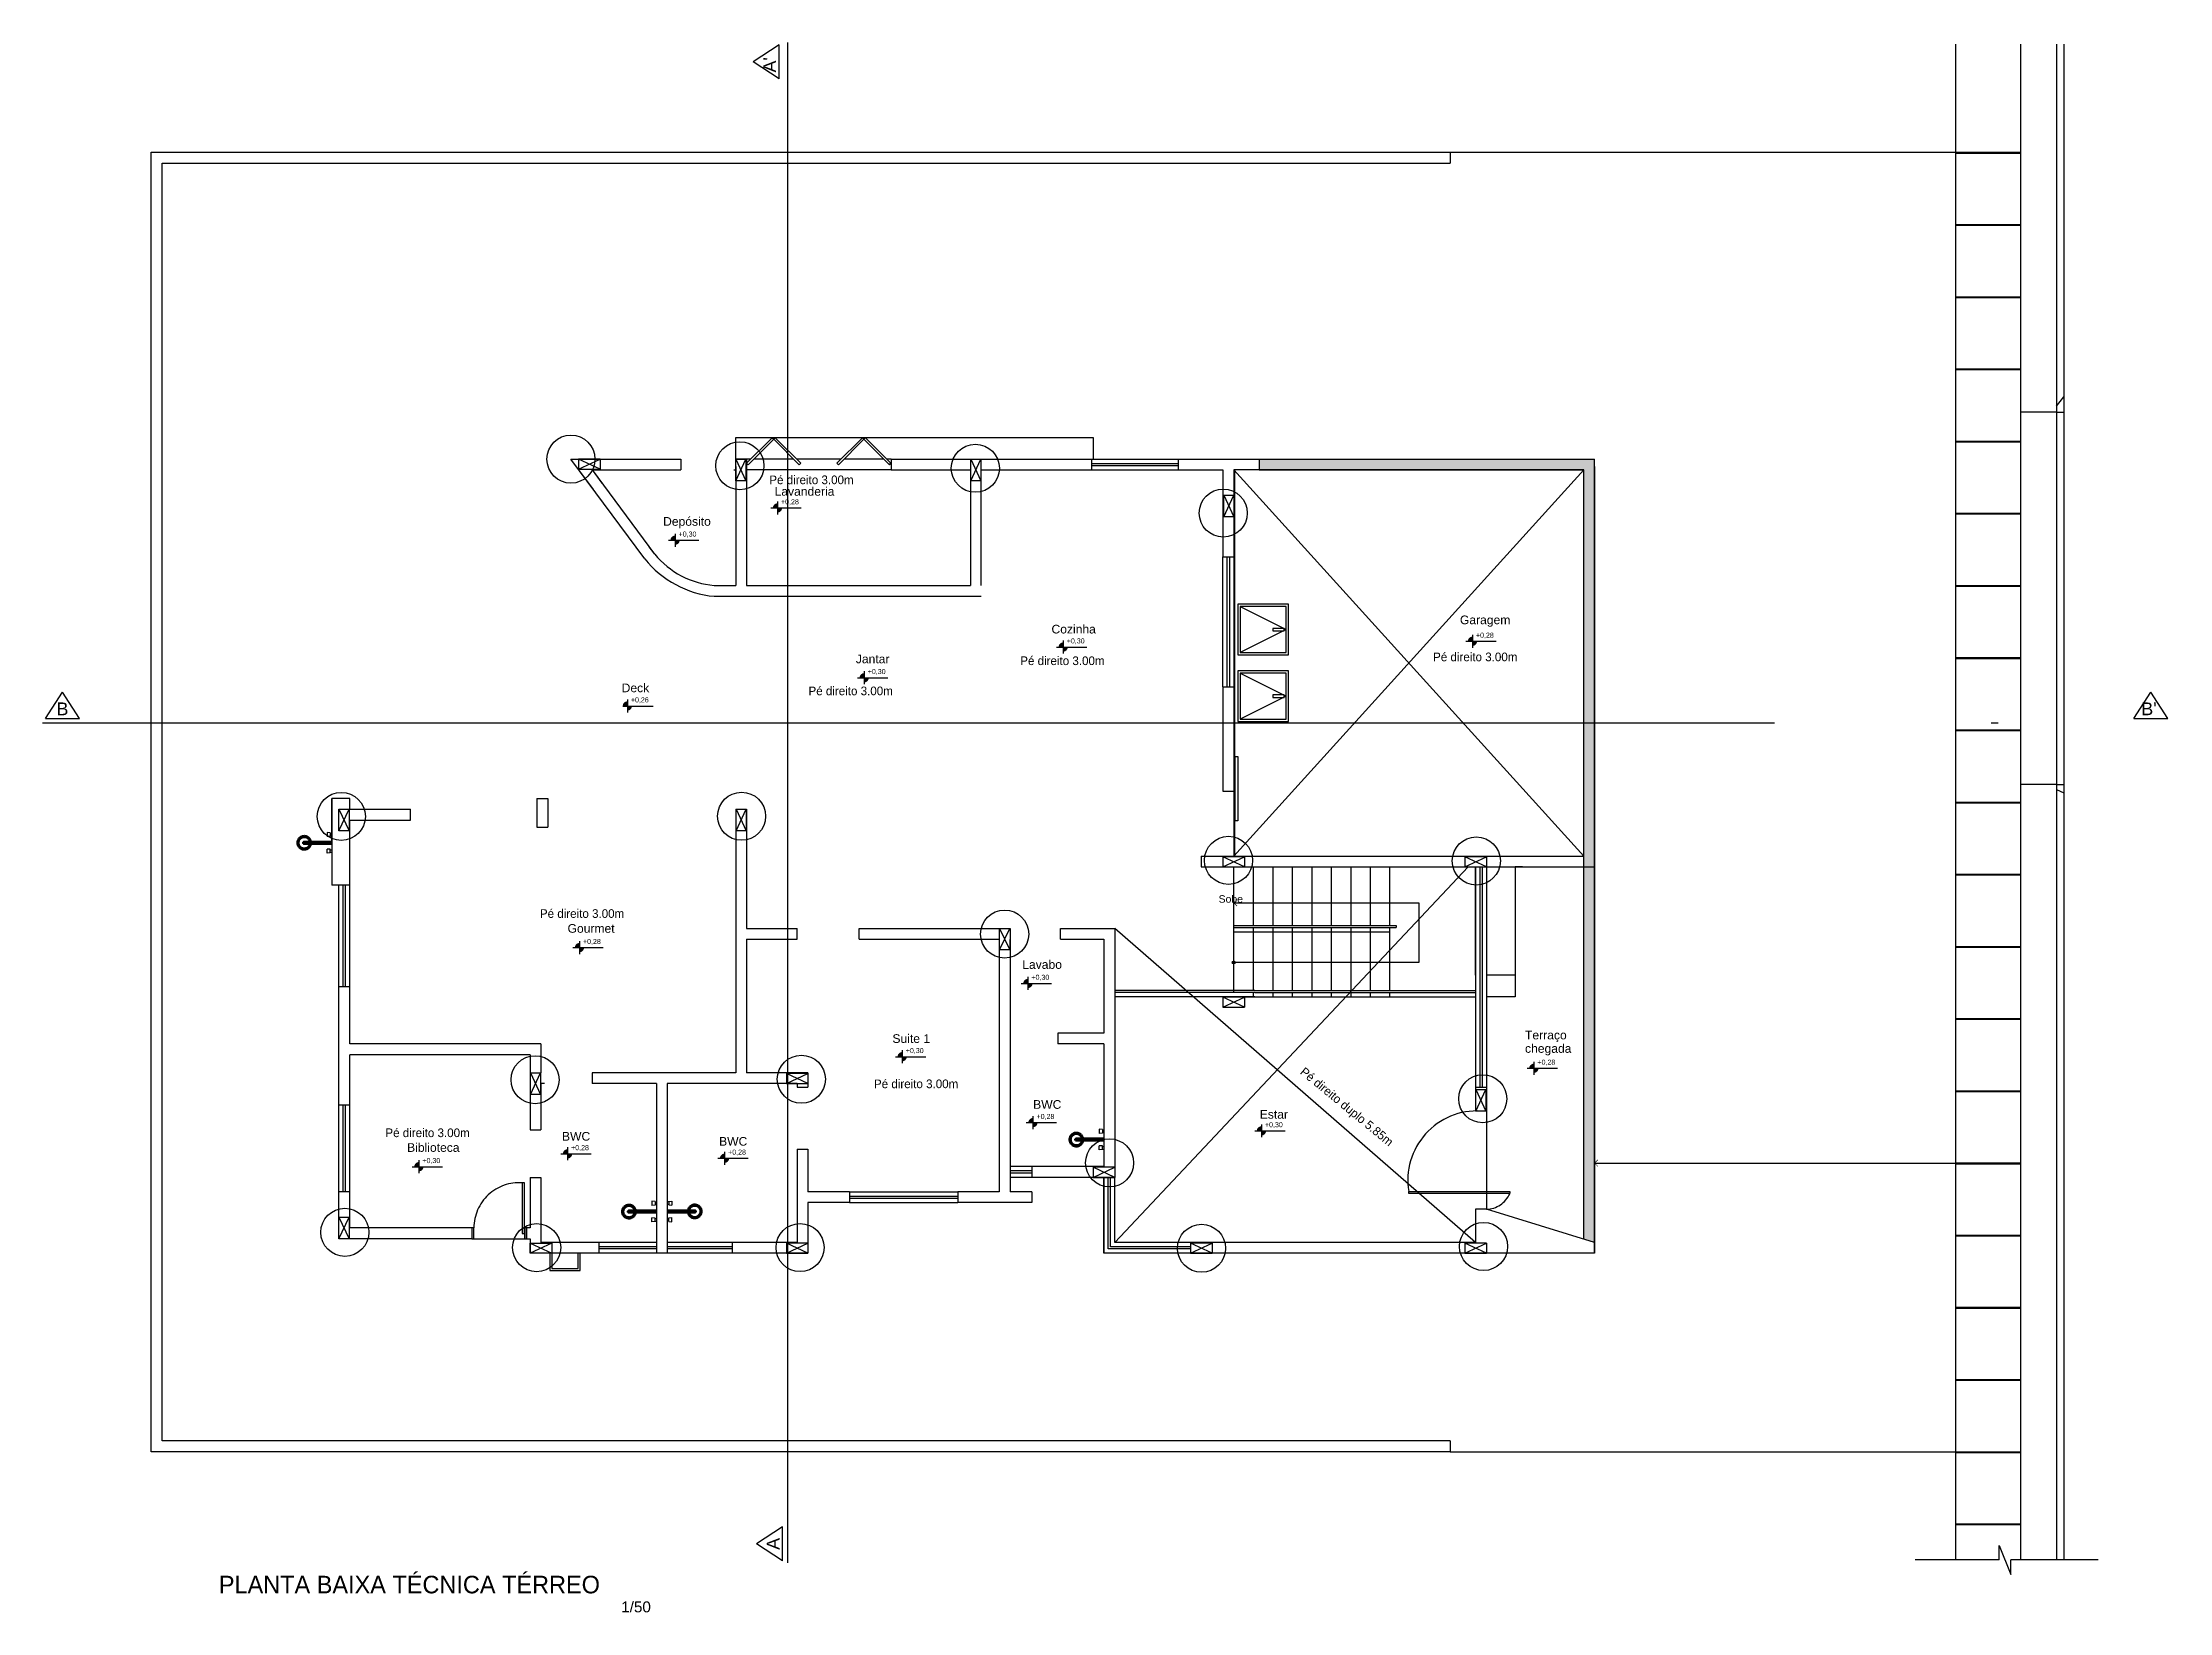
# Model space of a CAD drawing. Header units: millimetres. Extents: x 411.3 to 440.8, y 347.9 to 369.7.
import ezdxf

# ---------------------------------------------------------------- set-up
doc = ezdxf.new("R2010")
doc.units = ezdxf.units.MM
for name, pattern in [('ACAD_ISO02W100', [15, 12, -3]), ('ACAD_ISO04W100', [30, 24, -3, 0, -3]), ('DASHDOT2', [12.7, 6.35, -3.175, 0, -3.175]), ('DASHED', [70, 50, -20])]:
    doc.linetypes.add(name, pattern=pattern)
doc.layers.add('A-AREA-IDEN', color=7, linetype='Continuous', lineweight=5)
for name, color, linetype in [('Bwc eletros móveis textos', 7, 'Continuous'), ('Linha corte', 1, 'ACAD_ISO04W100'), ('LINHA DE CORTE', 200, 'DASHDOT2'), ('LINHAS GERAIS', 7, 'Continuous'), ('LINHAS GERAIS.', 7, 'Continuous'), ('Parede', 210, 'Continuous'), ('PAREDE CORTADA 0.6', 210, 'Continuous'), ('PILAR', 3, 'Continuous'), ('PILAR 1', 3, 'Continuous'), ('projeção', 7, 'ACAD_ISO02W100'), ('texto', 7, 'Continuous'), ('TEXTO-02', 7, 'Continuous')]:
    doc.layers.add(name, color=color, linetype=linetype)
doc.styles.add('ARIAL NARROW', font='ARIALN.TTF')
doc.styles.add('CP', font='swiss.ttf', dxfattribs={"height": 0.12})
doc.styles.get("Standard").update_dxf_attribs({"font": 'arial.ttf'})
doc.styles.add('STYLE1', font='arial.ttf', dxfattribs={"height": 0.35})
doc.styles.add('Utsaah', font='', dxfattribs={"height": 0.147484})
doc.styles.get('Utsaah').set_extended_font_data('Utsaah')
doc.dimstyles.new('1-75', dxfattribs={"dimscale": 75, "dimtxt": 0.0017, "dimasz": 0.0011, "dimexe": 0.02, "dimexo": 0.04, "dimgap": 0.0008, "dimtad": 3, "dimzin": 4, "dimdsep": 46, "dimtxsty": 'ARIAL NARROW', "dimblk": 'ARCHTICK', "dimcen": 0.0013, "dimse1": 1, "dimse2": 1, "dimclrd": 256, "dimclre": 256, "dimclrt": 7, "dimaunit": 1, "dimadec": 1, "dimazin": 0, "dimtfac": 1, "dimtix": 1, "dimtmove": 2, "dimatfit": 3, "dimldrblk": 'SETA', "dimfxl": 1, "dimtolj": 1, "dimtzin": 4, "dimarcsym": 0})

# ---------------------------------------------------------------- blocks, each defined once
blk = doc.blocks.new('wefw')
at = {"layer": 'LINHAS GERAIS.'}
for p, q in [((2057.71, 1201.165), (2057.69, 1201.165)), ((2057.71, 1201.13), (2057.69, 1201.13)), ((2057.71, 1201.172), (2057.755, 1201.176)), ((2057.71, 1201.172), (2057.71, 1201.122)), ((2057.71, 1201.122), (2057.755, 1201.119)), ((2057.755, 1201.176), (2057.755, 1201.119)), ((2057.71, 1200.936), (2057.69, 1200.936)), ((2057.71, 1200.902), (2057.69, 1200.902)), ((2057.71, 1200.944), (2057.755, 1200.947)), ((2057.71, 1200.894), (2057.71, 1200.944)), ((2057.71, 1200.894), (2057.755, 1200.89)), ((2057.755, 1200.89), (2057.755, 1200.947))]:
    blk.add_line(p, q, dxfattribs=at)
at = {"layer": 'Parede', "color": 7, "linetype": 'DASHED', "lineweight": 50, "ltscale": 0.2}
for p, q in [((2058.073, 1201.047), (2057.69, 1201.047)), ((2058.073, 1201.019), (2057.69, 1201.019))]:
    blk.add_line(p, q, dxfattribs=at)
for centre, radius, start, end in [((2058.071, 1201.033), 0.0944, 188.4801, 171.5199), ((2058.071, 1201.033), 0.0793, 190.118, 169.882), ((2058.073, 1201.033), 0.0139, 270, 90)]:
    blk.add_arc(centre, radius, start, end, dxfattribs=at)
blk = doc.blocks.new('_ArchTick')
at = {"color": 0, "linetype": 'ByBlock', "const_width": 0.15}
blk.add_lwpolyline([(-0.5, -0.5), (0.5, 0.5)], dxfattribs=at)
blk = doc.blocks.new('SETA')
at = {"color": 0}
blk.add_line((0, 0), (-1.5, 0), dxfattribs=at)
at = {"color": 0, "const_width": 0.1}
blk.add_lwpolyline([(-0.57, 0.57), (0, 0), (-0.57, -0.57)], dxfattribs=at)
blk = doc.blocks.new('trtrtrrrrt')
at = {"layer": 'Bwc eletros móveis textos', "color": 1, "ltscale": 100}
for p, q in [((2187.516, 1351.161), (2187.156, 1350.926)), ((2187.516, 1350.69), (2187.516, 1351.161)), ((2187.516, 1350.69), (2187.156, 1350.926)), ((2177.351, 1341.833), (2177.587, 1342.194)), ((2177.823, 1341.833), (2177.587, 1342.194)), ((2206.29, 1341.833), (2206.526, 1342.194)), ((2206.762, 1341.833), (2206.526, 1342.194)), ((2177.351, 1341.833), (2177.823, 1341.833)), ((2206.29, 1341.833), (2206.762, 1341.833)), ((2187.565, 1330.634), (2187.204, 1330.398)), ((2187.565, 1330.163), (2187.565, 1330.634)), ((2187.565, 1330.163), (2187.204, 1330.398))]:
    blk.add_line(p, q, dxfattribs=at)
at = {"layer": 'Linha corte'}
for p, q in [((2187.639, 1330.136), (2187.638, 1351.194)), ((2177.31, 1341.77), (2206.783, 1341.77))]:
    blk.add_line(p, q, dxfattribs=at)
at = {"layer": 'Bwc eletros móveis textos', "color": 1, "ltscale": 100, "width": 1.30642, "attachment_point": 3}
for s, insert, char_height, rotation in [("A'", (2187.297, 1350.992), 0.1765, 89.9723), ('B', (2177.669, 1342.053), 0.177, 359.9723), ("B'", (2206.605, 1342.053), 0.1765, 359.9723), ('A', (2187.346, 1330.48), 0.177, 89.9723)]:
    blk.add_mtext(s, dxfattribs=dict(at, insert=insert, char_height=char_height, rotation=rotation))

msp = doc.modelspace()

# ---------------------------------------------------------------- hatches: boundary and pattern name
at = {"layer": 'LINHAS GERAIS'}
h = msp.add_hatch(dxfattribs=at)
h.set_pattern_fill('AR-CONC', color=8, scale=0.0018)
h.set_pattern_definition([(50, (-1765.99197, -888.78755), (0.327932404, -0.028690354), [0.03429, -0.37719]), (355, (-1765.99197, -888.78755), (-0.06343816, 0.34390232), [0.027432, -0.30175305]), (100.451445, (-1765.96464, -888.78994), (0.264494245, 0.315211953), [0.029142016, -0.32056244]), (46.1842, (-1765.99197, -888.6961), (0.487942274, -0.07567619), [0.051435, -0.565785]), (96.635558, (-1765.9513, -888.7024), (0.42732744, 0.44536702), [0.04371304, -0.48084409]), (351.184151, (-1765.99197, -888.6961), (0.42732744, 0.44536702), [0.04114794, -0.45262752]), (21, (-1765.94625, -888.71897), (0.272905904, -0.184077357), [0.03429, -0.37719]), (326, (-1765.94625, -888.71897), (0.11124365, 0.33153834), [0.027432, -0.301752]), (71.451445, (-1765.9235, -888.7343), (0.384149555, 0.147460984), [0.029142016, -0.320561888]), (37.5, (-1765.99197, -888.78755), (0.005559486, 0.15219907), [0, -0.2980944, 0, -0.306324, 0, -0.302895]), (7.5, (-1765.99197, -888.78755), (0.120275393, 0.180325035), [0, -0.1746504, 0, -0.2912364, 0, -0.115443]), (327.5, (-1766.09392, -888.78755), (0.2440630713, -0.010311739), [0, -0.1143, 0, -0.356616, 0, -0.473202]), (317.5, (-1766.13964, -888.78755), (0.266632526, 0.045767684), [0, -0.14859, 0, -0.2368296, 0, -0.336042])])
h.paths.add_polyline_path([(428.175, 363.924), (428.175, 363.774), (432.675, 363.774), (432.675, 353.12), (432.825, 353.074), (432.825, 355.274), (432.825, 363.924)])
at = {"layer": 'LINHAS GERAIS.'}
h = msp.add_hatch(color=256, dxfattribs=at)
h.paths.add_polyline_path([(421.502, 363.311, 0.414214), (421.438, 363.247), (421.502, 363.247)])
h.paths.add_polyline_path([(421.566, 363.247), (421.502, 363.247), (421.502, 363.183, 0.414214)])
h = msp.add_hatch(color=256, dxfattribs=at)
h.paths.add_polyline_path([(420.083, 362.864, 0.414214), (420.019, 362.801), (420.083, 362.801)])
h.paths.add_polyline_path([(420.147, 362.801), (420.083, 362.801), (420.083, 362.737, 0.414214)])
h = msp.add_hatch(color=256, dxfattribs=at)
h.paths.add_polyline_path([(425.461, 361.385, 0.414214), (425.397, 361.321), (425.461, 361.321)])
h.paths.add_polyline_path([(425.525, 361.321), (425.461, 361.321), (425.461, 361.257, 0.414214)])
h = msp.add_hatch(color=256, dxfattribs=at)
h.paths.add_polyline_path([(431.132, 361.464, 0.414214), (431.068, 361.4), (431.132, 361.4)])
h.paths.add_polyline_path([(431.196, 361.4), (431.132, 361.4), (431.132, 361.336, 0.414214)])
h = msp.add_hatch(color=256, dxfattribs=at)
h.paths.add_polyline_path([(422.704, 360.959, 0.414214), (422.64, 360.895), (422.704, 360.895)])
h.paths.add_polyline_path([(422.768, 360.895), (422.704, 360.895), (422.704, 360.831, 0.414214)])
h = msp.add_hatch(color=256, dxfattribs=at)
h.paths.add_polyline_path([(419.422, 360.568, 0.414214), (419.358, 360.504), (419.422, 360.504)])
h.paths.add_polyline_path([(419.486, 360.504), (419.422, 360.504), (419.422, 360.44, 0.414214)])
h = msp.add_hatch(color=256, dxfattribs=at)
h.paths.add_polyline_path([(418.758, 357.221, 0.414214), (418.694, 357.157), (418.758, 357.157)])
h.paths.add_polyline_path([(418.822, 357.157), (418.758, 357.157), (418.758, 357.093, 0.414214)])
h = msp.add_hatch(color=256, dxfattribs=at)
h.paths.add_polyline_path([(424.972, 356.724, 0.414214), (424.908, 356.66), (424.972, 356.66)])
h.paths.add_polyline_path([(425.036, 356.66), (424.972, 356.66), (424.972, 356.596, 0.414214)])
h = msp.add_hatch(color=256, dxfattribs=at)
h.paths.add_polyline_path([(423.23, 355.71, 0.414214), (423.166, 355.646), (423.23, 355.646)])
h.paths.add_polyline_path([(423.294, 355.646), (423.23, 355.646), (423.23, 355.582, 0.414214)])
h = msp.add_hatch(color=256, dxfattribs=at)
h.paths.add_polyline_path([(431.983, 355.549, 0.414214), (431.919, 355.485), (431.983, 355.485)])
h.paths.add_polyline_path([(432.047, 355.485), (431.983, 355.485), (431.983, 355.421, 0.414214)])
h = msp.add_hatch(color=256, dxfattribs=at)
h.paths.add_polyline_path([(425.042, 354.797, 0.414214), (424.978, 354.733), (425.042, 354.733)])
h.paths.add_polyline_path([(425.106, 354.733), (425.042, 354.733), (425.042, 354.669, 0.414214)])
h = msp.add_hatch(color=256, dxfattribs=at)
h.paths.add_polyline_path([(428.208, 354.682, 0.414214), (428.144, 354.618), (428.208, 354.618)])
h.paths.add_polyline_path([(428.272, 354.618), (428.208, 354.618), (428.208, 354.554, 0.414214)])
h = msp.add_hatch(color=256, dxfattribs=at)
h.paths.add_polyline_path([(418.593, 354.364, 0.414214), (418.529, 354.3), (418.593, 354.3)])
h.paths.add_polyline_path([(418.657, 354.3), (418.593, 354.3), (418.593, 354.236, 0.414214)])
h = msp.add_hatch(color=256, dxfattribs=at)
h.paths.add_polyline_path([(420.769, 354.303, 0.414214), (420.705, 354.239), (420.769, 354.239)])
h.paths.add_polyline_path([(420.833, 354.239), (420.769, 354.239), (420.769, 354.175, 0.414214)])
h = msp.add_hatch(color=256, dxfattribs=at)
h.paths.add_polyline_path([(416.533, 354.186, 0.414214), (416.469, 354.122), (416.533, 354.122)])
h.paths.add_polyline_path([(416.597, 354.122), (416.533, 354.122), (416.533, 354.058, 0.414214)])

# ---------------------------------------------------------------- linework, layer by layer
at = {"layer": 'Linha corte'}
for p, q in [((438.433, 348.674), (437.265, 348.674)), ((438.433, 348.674), (437.265, 348.674)), ((438.433, 348.674), (438.433, 348.874)), ((438.433, 348.874), (438.591, 348.474)), ((438.433, 348.674), (438.433, 348.874)), ((438.433, 348.874), (438.591, 348.474)), ((438.591, 348.474), (438.593, 348.674)), ((439.802, 348.674), (438.593, 348.674))]:
    msp.add_line(p, q, dxfattribs=at)
at = {"layer": 'LINHAS GERAIS'}
for p, q in [((437.825, 369.674), (437.825, 348.674)), ((438.725, 369.674), (438.725, 348.674)), ((439.225, 369.674), (439.225, 348.674)), ((439.325, 369.674), (439.325, 348.674)), ((430.825, 368.174), (437.825, 368.174)), ((439.225, 364.657), (439.325, 364.787)), ((439.225, 364.574), (438.725, 364.574)), ((439.225, 364.574), (439.325, 364.574)), ((421.132, 363.924), (421.075, 363.924)), ((423.076, 363.774), (421.075, 363.774)), ((421.726, 363.924), (421.174, 363.924)), ((422.382, 363.924), (421.768, 363.924)), ((422.976, 363.924), (422.425, 363.924)), ((423.076, 363.924), (423.018, 363.924)), ((425.86, 363.924), (427.06, 363.924)), ((425.86, 363.864), (427.06, 363.864)), ((425.86, 363.834), (427.06, 363.834)), ((425.86, 363.774), (427.06, 363.774)), ((428.175, 363.924), (432.825, 363.924)), ((428.175, 363.774), (432.675, 363.774)), ((432.825, 363.824), (432.825, 352.924)), ((427.675, 360.771), (427.675, 362.571)), ((427.735, 360.771), (427.735, 362.571)), ((427.765, 362.571), (427.765, 360.771)), ((427.825, 362.571), (427.825, 360.771)), ((427.825, 359.324), (427.825, 358.424)), ((439.225, 359.416), (438.725, 359.416)), ((439.225, 359.416), (439.325, 359.416)), ((439.225, 359.348), (439.325, 359.301)), ((427.825, 356.534), (427.825, 358.279)), ((428.095, 358.274), (428.095, 357.464)), ((428.365, 358.274), (428.365, 357.464)), ((428.635, 358.274), (428.635, 357.464)), ((428.905, 358.274), (428.905, 357.464)), ((429.175, 358.274), (429.175, 357.464)), ((429.445, 358.274), (429.445, 357.464)), ((429.715, 358.274), (429.715, 357.464)), ((429.985, 358.274), (429.985, 357.464)), ((431.175, 358.274), (431.175, 355.224)), ((431.175, 356.774), (431.175, 358.274)), ((431.235, 358.274), (431.235, 355.224)), ((431.265, 358.274), (431.265, 355.224)), ((431.325, 358.274), (431.325, 355.224)), ((415.425, 356.615), (415.425, 358.024)), ((415.485, 356.615), (415.485, 358.024)), ((415.515, 356.615), (415.515, 358.024)), ((415.575, 356.615), (415.575, 358.024)), ((427.825, 357.464), (430.075, 357.464)), ((427.825, 357.434), (430.075, 357.434)), ((427.825, 357.374), (429.985, 357.374)), ((428.095, 357.434), (428.095, 357.374)), ((428.095, 357.374), (428.095, 356.564)), ((428.365, 357.434), (428.365, 357.374)), ((428.365, 357.374), (428.365, 356.564)), ((428.635, 357.434), (428.635, 357.374)), ((428.635, 357.374), (428.635, 356.564)), ((428.905, 357.434), (428.905, 357.374)), ((428.905, 357.374), (428.905, 356.564)), ((429.175, 357.434), (429.175, 357.374)), ((429.175, 357.374), (429.175, 356.564)), ((429.445, 357.434), (429.445, 357.374)), ((429.445, 357.374), (429.445, 356.564)), ((429.715, 357.434), (429.715, 357.374)), ((429.715, 357.374), (429.715, 356.564)), ((429.985, 357.434), (429.985, 357.374)), ((429.985, 357.374), (429.985, 356.564)), ((430.075, 357.464), (430.075, 357.434)), ((430.39, 356.952), (427.825, 356.952)), ((427.925, 356.474), (431.175, 356.474)), ((428.095, 356.534), (428.095, 356.474)), ((428.115, 356.564), (431.175, 356.564)), ((428.115, 356.534), (431.175, 356.534)), ((428.365, 356.534), (428.365, 356.474)), ((428.635, 356.534), (428.635, 356.474)), ((428.905, 356.534), (428.905, 356.474)), ((429.175, 356.534), (429.175, 356.474)), ((429.445, 356.534), (429.445, 356.474)), ((429.715, 356.534), (429.715, 356.474)), ((429.985, 356.534), (429.985, 356.474)), ((415.425, 353.774), (415.425, 354.974)), ((415.485, 353.774), (415.485, 354.974)), ((415.515, 353.774), (415.515, 354.974)), ((415.575, 353.774), (415.575, 354.974)), ((431.325, 354.893), (431.325, 353.533)), ((425.025, 354.124), (424.725, 354.124)), ((425.025, 354.064), (424.725, 354.064)), ((425.025, 354.034), (424.725, 354.034)), ((425.025, 353.974), (424.725, 353.974)), ((426.025, 353.974), (426.025, 352.924)), ((426.175, 353.074), (426.175, 353.974)), ((422.5, 353.774), (424, 353.774)), ((422.5, 353.714), (424, 353.714)), ((422.5, 353.684), (424, 353.684)), ((422.5, 353.624), (424, 353.624)), ((417.265, 353.124), (418.025, 353.124)), ((427.225, 352.924), (426.025, 352.924)), ((427.225, 353.074), (426.175, 353.074)), ((430.825, 350.174), (437.825, 350.174))]:
    msp.add_line(p, q, dxfattribs=at)
at = {"layer": 'LINHAS GERAIS', "color": 8}
for p, q in [((437.825, 368.174), (438.725, 368.174)), ((437.825, 368.164), (438.725, 368.164)), ((437.825, 367.174), (438.725, 367.174)), ((437.825, 367.164), (438.725, 367.164)), ((437.825, 366.174), (438.725, 366.174)), ((437.825, 366.164), (438.725, 366.164)), ((437.825, 365.174), (438.725, 365.174)), ((437.825, 365.164), (438.725, 365.164)), ((437.825, 364.174), (438.725, 364.174)), ((437.825, 364.164), (438.725, 364.164)), ((437.825, 363.174), (438.725, 363.174)), ((437.825, 363.164), (438.725, 363.164)), ((437.825, 362.174), (438.725, 362.174)), ((437.825, 362.164), (438.725, 362.164)), ((437.825, 361.174), (438.725, 361.174)), ((437.825, 361.164), (438.725, 361.164)), ((437.825, 360.174), (438.725, 360.174)), ((437.825, 360.164), (438.725, 360.164)), ((437.825, 359.174), (438.725, 359.174)), ((437.825, 359.164), (438.725, 359.164)), ((437.825, 358.174), (438.725, 358.174)), ((437.825, 358.164), (438.725, 358.164)), ((437.825, 357.174), (438.725, 357.174)), ((437.825, 357.164), (438.725, 357.164)), ((437.825, 356.174), (438.725, 356.174)), ((437.825, 356.164), (438.725, 356.164)), ((437.825, 355.174), (438.725, 355.174)), ((437.825, 355.164), (438.725, 355.164)), ((437.825, 354.174), (438.725, 354.174)), ((437.825, 354.164), (438.725, 354.164)), ((437.825, 353.174), (438.725, 353.174)), ((437.825, 353.164), (438.725, 353.164)), ((437.825, 352.174), (438.725, 352.174)), ((437.825, 352.164), (438.725, 352.164)), ((437.825, 351.174), (438.725, 351.174)), ((437.825, 351.164), (438.725, 351.164)), ((437.825, 350.174), (438.725, 350.174)), ((437.825, 350.164), (438.725, 350.164)), ((437.825, 349.174), (438.725, 349.174)), ((437.825, 349.164), (438.725, 349.164))]:
    msp.add_line(p, q, dxfattribs=at)
at = {"layer": 'LINHAS GERAIS', "linetype": 'ACAD_ISO02W100'}
for p, q in [((426.175, 353.074), (431.075, 358.274)), ((431.175, 353.074), (426.175, 357.424)), ((428.115, 356.564), (426.175, 356.564)), ((428.115, 356.534), (426.175, 356.534)), ((428.115, 356.474), (426.175, 356.474)), ((418.347, 352.924), (418.347, 352.682)), ((418.377, 352.924), (418.377, 352.712)), ((418.738, 352.712), (418.738, 352.924)), ((418.768, 352.682), (418.768, 352.924)), ((419.025, 353.074), (419.025, 352.924)), ((419.825, 353.014), (419.025, 353.014)), ((419.825, 352.984), (419.025, 352.984)), ((419.825, 353.074), (419.825, 352.924)), ((419.975, 353.074), (419.975, 352.924)), ((420.875, 353.014), (419.975, 353.014)), ((420.875, 352.984), (419.975, 352.984)), ((420.875, 353.074), (420.875, 352.924)), ((418.347, 352.682), (418.768, 352.682)), ((418.377, 352.712), (418.738, 352.712))]:
    msp.add_line(p, q, dxfattribs=at)
at = {"layer": 'LINHAS GERAIS'}
for points in [[(421.075, 363.867), (421.429, 364.221), (421.45, 364.199), (421.096, 363.846)], [(421.825, 363.867), (421.471, 364.221), (421.45, 364.199), (421.803, 363.846)], [(422.326, 363.867), (422.679, 364.221), (422.7, 364.199), (422.347, 363.846)], [(423.075, 363.867), (422.722, 364.221), (422.7, 364.199), (423.054, 363.846)], [(427.88, 359.805), (427.88, 358.914), (427.842, 358.914), (427.842, 359.805)], [(417.995, 353.199), (417.995, 353.899), (417.965, 353.899), (417.965, 353.199)], [(417.295, 353.124), (417.295, 353.274), (417.265, 353.274), (417.265, 353.124)], [(418.025, 353.124), (418.025, 353.274), (417.995, 353.274), (417.995, 353.124)]]:
    msp.add_lwpolyline(points, close=True, dxfattribs=at)
for points in [[(427.225, 352.924), (426.025, 352.924), (426.025, 353.974)], [(427.225, 352.984), (426.085, 352.984), (426.085, 353.974)], [(427.225, 353.014), (426.115, 353.014), (426.115, 353.974)]]:
    msp.add_lwpolyline(points, dxfattribs=at)
at = {"layer": 'LINHAS GERAIS', "color": 18}
msp.add_lwpolyline([(431.65, 353.779), (431.65, 353.749), (430.25, 353.749), (430.25, 353.779)], close=True, dxfattribs=at)
at = {"layer": 'LINHAS GERAIS'}
msp.add_circle((427.825, 356.952), 0.02, dxfattribs=at)
at = {"layer": 'LINHAS GERAIS', "linetype": 'ACAD_ISO02W100'}
msp.add_arc((417.922, 353.274), 0.627, 86.0197, 180, dxfattribs=at)
at = {"layer": 'LINHAS GERAIS.'}
for p, q in [((432.675, 353.12), (432.675, 363.774)), ((432.825, 355.274), (432.825, 363.924)), ((421.409, 363.247), (421.829, 363.247)), ((421.438, 363.247), (421.566, 363.247)), ((421.502, 363.338), (421.502, 363.158)), ((420.083, 362.891), (420.083, 362.711)), ((419.99, 362.801), (420.411, 362.801)), ((420.019, 362.801), (420.147, 362.801)), ((425.461, 361.412), (425.461, 361.232)), ((431.039, 361.4), (431.459, 361.4)), ((431.068, 361.4), (431.196, 361.4)), ((431.132, 361.491), (431.132, 361.311)), ((425.368, 361.321), (425.789, 361.321)), ((425.397, 361.321), (425.525, 361.321)), ((422.611, 360.895), (423.031, 360.895)), ((422.64, 360.895), (422.768, 360.895)), ((422.704, 360.986), (422.704, 360.806)), ((419.358, 360.504), (419.778, 360.504)), ((419.358, 360.504), (419.486, 360.504)), ((419.422, 360.594), (419.422, 360.414)), ((418.758, 357.247), (418.758, 357.067)), ((418.665, 357.157), (419.085, 357.157)), ((418.694, 357.157), (418.822, 357.157)), ((424.879, 356.66), (425.299, 356.66)), ((424.908, 356.66), (425.036, 356.66)), ((424.972, 356.751), (424.972, 356.571)), ((423.138, 355.646), (423.558, 355.646)), ((423.166, 355.646), (423.294, 355.646)), ((423.23, 355.737), (423.23, 355.557)), ((431.89, 355.485), (432.311, 355.485)), ((431.919, 355.485), (432.047, 355.485)), ((431.983, 355.575), (431.983, 355.395)), ((432.825, 353.074), (432.825, 355.274)), ((424.949, 354.733), (425.37, 354.733)), ((424.978, 354.733), (425.106, 354.733)), ((425.042, 354.824), (425.042, 354.644)), ((428.115, 354.618), (428.535, 354.618)), ((428.144, 354.618), (428.272, 354.618)), ((428.208, 354.709), (428.208, 354.529)), ((418.5, 354.3), (418.92, 354.3)), ((418.529, 354.3), (418.657, 354.3)), ((418.593, 354.391), (418.593, 354.211)), ((420.769, 354.33), (420.769, 354.15)), ((416.44, 354.122), (416.86, 354.122)), ((416.469, 354.122), (416.597, 354.122)), ((416.533, 354.212), (416.533, 354.032)), ((420.676, 354.239), (421.097, 354.239)), ((420.705, 354.239), (420.833, 354.239))]:
    msp.add_line(p, q, dxfattribs=at)
for points in [[(427.883, 361.213), (428.583, 361.213), (428.583, 361.913), (427.883, 361.913)], [(427.913, 361.243), (428.553, 361.243), (428.553, 361.883), (427.913, 361.883)], [(428.521, 361.579), (428.367, 361.579), (428.367, 361.543), (428.521, 361.543)], [(427.883, 360.291), (428.583, 360.291), (428.583, 360.991), (427.883, 360.991)], [(427.913, 360.321), (428.553, 360.321), (428.553, 360.961), (427.913, 360.961)], [(428.521, 360.657), (428.367, 360.657), (428.367, 360.621), (428.521, 360.621)]]:
    msp.add_lwpolyline(points, close=True, dxfattribs=at)
at = {"layer": 'PAREDE CORTADA 0.6'}
for p, q in [((412.825, 350.174), (412.825, 368.174)), ((412.825, 368.174), (430.825, 368.174)), ((430.825, 368.174), (430.825, 368.024)), ((412.975, 350.324), (412.975, 368.024)), ((412.975, 368.024), (430.825, 368.024)), ((418.64, 363.924), (420.165, 363.924)), ((418.952, 363.503), (418.64, 363.924)), ((419.664, 362.542), (418.64, 363.924)), ((418.94, 363.774), (419.358, 363.774)), ((419.074, 363.593), (418.94, 363.774)), ((419.801, 362.608), (418.94, 363.774)), ((419.358, 363.774), (420.165, 363.774)), ((420.165, 363.924), (420.165, 363.774)), ((420.895, 363.774), (420.925, 363.774)), ((421.075, 363.924), (420.925, 363.924)), ((420.925, 363.824), (420.925, 362.174)), ((421.075, 363.924), (421.075, 362.174)), ((423.076, 363.924), (423.925, 363.924)), ((423.076, 363.924), (423.076, 363.774)), ((423.076, 363.774), (423.775, 363.774)), ((423.775, 363.774), (424.175, 363.774)), ((423.925, 363.924), (425.86, 363.924)), ((424.175, 363.774), (424.175, 362.174)), ((424.325, 363.779), (424.325, 363.919)), ((424.325, 363.774), (425.86, 363.774)), ((424.325, 362.174), (424.325, 363.774)), ((425.86, 363.774), (425.86, 363.924)), ((427.06, 363.924), (427.825, 363.924)), ((427.06, 363.774), (427.06, 363.924)), ((427.06, 363.774), (427.675, 363.774)), ((427.675, 363.774), (427.675, 362.571)), ((427.825, 363.774), (427.825, 362.571)), ((419.801, 362.608), (419.725, 362.711)), ((420.625, 362.174), (420.925, 362.174)), ((420.625, 362.024), (424.325, 362.024)), ((421.075, 362.174), (424.175, 362.174)), ((427.675, 360.771), (427.675, 359.324)), ((427.825, 360.771), (427.825, 359.324)), ((427.675, 359.324), (427.825, 359.324)), ((415.325, 358.623), (415.325, 359.224)), ((415.575, 359.224), (415.325, 359.224)), ((415.325, 359.224), (415.325, 358.024)), ((415.575, 359.074), (415.575, 359.224)), ((415.575, 359.074), (416.415, 359.074)), ((416.415, 358.924), (416.415, 359.074)), ((418.169, 359.221), (418.319, 359.221)), ((418.169, 359.221), (418.169, 358.824)), ((418.319, 359.221), (418.319, 358.824)), ((420.925, 359.074), (420.925, 355.424)), ((420.925, 359.074), (421.075, 359.074)), ((421.075, 359.074), (421.075, 357.424)), ((421.075, 359.074), (421.075, 357.424)), ((415.575, 358.024), (415.575, 358.924)), ((415.575, 358.924), (416.415, 358.924)), ((418.169, 358.824), (418.319, 358.824)), ((427.375, 358.424), (427.825, 358.424)), ((427.375, 358.424), (427.375, 358.274)), ((427.825, 358.424), (431.325, 358.424)), ((431.325, 358.424), (431.325, 358.274)), ((420.925, 358.274), (420.925, 355.424)), ((427.375, 358.274), (431.325, 358.274)), ((415.575, 358.024), (415.325, 358.024)), ((421.075, 357.424), (421.775, 357.424)), ((421.075, 357.274), (421.775, 357.274)), ((421.075, 357.274), (421.075, 355.424)), ((421.075, 357.274), (421.075, 355.424)), ((421.775, 357.274), (421.775, 357.424)), ((422.635, 357.424), (424.725, 357.424)), ((422.635, 357.274), (422.635, 357.424)), ((422.635, 357.274), (424.575, 357.274)), ((424.575, 357.274), (424.575, 353.774)), ((424.725, 357.424), (424.725, 353.774)), ((425.425, 357.424), (426.175, 357.424)), ((425.425, 357.274), (425.425, 357.424)), ((425.425, 357.274), (426.025, 357.274)), ((426.025, 357.274), (426.025, 355.974)), ((426.175, 357.424), (426.175, 353.974)), ((415.425, 354.974), (415.425, 356.615)), ((415.575, 356.615), (415.425, 356.615)), ((415.575, 355.824), (415.575, 356.615)), ((418.225, 355.824), (415.575, 355.824)), ((418.225, 355.824), (418.225, 355.424)), ((425.385, 355.974), (425.385, 355.824)), ((426.025, 355.974), (425.385, 355.974)), ((426.025, 355.824), (425.385, 355.824)), ((426.025, 355.824), (426.025, 354.124)), ((415.575, 354.974), (415.575, 355.674)), ((418.075, 355.674), (415.575, 355.674)), ((418.075, 355.674), (418.075, 354.634)), ((418.275, 355.274), (418.225, 355.274)), ((418.225, 355.274), (418.225, 354.634)), ((420.925, 355.424), (418.935, 355.424)), ((418.935, 355.424), (418.935, 355.274)), ((419.825, 355.274), (418.935, 355.274)), ((419.825, 355.274), (419.825, 353.074)), ((419.975, 355.274), (419.975, 353.074)), ((421.775, 355.274), (419.975, 355.274)), ((421.925, 355.424), (421.075, 355.424)), ((421.775, 355.274), (421.775, 355.224)), ((421.775, 355.224), (421.925, 355.224)), ((421.925, 355.424), (421.925, 355.224)), ((431.175, 355.224), (431.325, 355.224)), ((431.175, 355.224), (431.175, 354.893)), ((431.325, 355.224), (431.325, 354.893)), ((415.575, 354.974), (415.425, 354.974)), ((431.325, 354.893), (431.175, 354.893)), ((418.075, 354.634), (418.225, 354.634)), ((421.775, 354.364), (421.775, 353.074)), ((421.775, 354.364), (421.925, 354.364)), ((421.925, 354.364), (421.925, 353.774)), ((424.725, 354.274), (424.725, 353.774)), ((418.075, 353.974), (418.075, 353.274)), ((418.075, 353.974), (418.225, 353.974)), ((418.225, 353.974), (418.225, 353.074)), ((425.025, 354.124), (425.025, 353.974)), ((426.025, 354.124), (425.025, 354.124)), ((426.175, 353.974), (425.025, 353.974)), ((415.425, 353.124), (415.425, 353.774)), ((415.575, 353.774), (415.425, 353.774)), ((415.575, 353.274), (415.575, 353.774)), ((422.5, 353.774), (421.925, 353.774)), ((422.5, 353.774), (422.5, 353.624)), ((424.575, 353.774), (424, 353.774)), ((424, 353.774), (424, 353.624)), ((425.025, 353.774), (424.725, 353.774)), ((425.025, 353.774), (425.025, 353.624)), ((421.925, 353.624), (421.925, 352.924)), ((422.5, 353.624), (421.925, 353.624)), ((425.025, 353.624), (424, 353.624)), ((431.175, 353.533), (431.175, 353.074)), ((431.325, 353.533), (431.175, 353.533)), ((432.825, 353.074), (431.325, 353.533)), ((417.265, 353.124), (415.425, 353.124)), ((417.265, 353.274), (415.575, 353.274)), ((417.265, 353.274), (417.265, 353.124)), ((418.075, 353.274), (418.025, 353.274)), ((418.025, 353.274), (418.025, 353.124)), ((418.025, 353.124), (418.075, 353.124)), ((418.075, 353.124), (418.075, 352.924)), ((421.925, 352.924), (418.075, 352.924)), ((419.825, 353.074), (418.225, 353.074)), ((421.775, 353.074), (419.975, 353.074)), ((431.175, 353.074), (427.225, 353.074)), ((427.225, 353.074), (427.225, 352.924)), ((432.825, 352.924), (427.225, 352.924)), ((432.825, 352.924), (432.825, 353.074)), ((430.825, 350.174), (412.825, 350.174)), ((430.825, 350.324), (412.975, 350.324)), ((430.825, 350.324), (430.825, 350.174))]:
    msp.add_line(p, q, dxfattribs=at)
for points in [[(427.825, 363.924), (428.175, 363.924), (428.175, 363.774), (427.825, 363.774)], [(427.675, 362.571), (427.825, 362.571)], [(427.675, 360.771), (427.825, 360.771)]]:
    msp.add_lwpolyline(points, dxfattribs=at)
for centre, radius, start, end in [((420.755, 363.414), 1.396, 218.6372, 264.6733), ((420.731, 363.374), 1.205, 219.4785, 264.9766)]:
    msp.add_arc(centre, radius, start, end, dxfattribs=at)
at = {"layer": 'PILAR'}
for p, q in [((418.744, 363.784), (419.044, 363.784)), ((420.925, 363.624), (421.065, 363.924)), ((420.925, 363.924), (421.065, 363.624)), ((424.18, 363.624), (424.32, 363.924)), ((424.18, 363.924), (424.32, 363.624)), ((427.685, 363.124), (427.825, 363.424)), ((427.685, 363.424), (427.825, 363.124)), ((415.425, 358.774), (415.565, 359.074)), ((415.425, 359.074), (415.565, 358.774)), ((420.93, 358.774), (421.07, 359.074)), ((420.93, 359.074), (421.07, 358.774)), ((427.675, 358.274), (427.975, 358.274)), ((431.025, 358.274), (431.325, 358.274)), ((424.58, 357.124), (424.72, 357.424)), ((424.58, 357.424), (424.72, 357.124)), ((427.675, 356.332), (427.975, 356.332)), ((418.08, 355.124), (418.22, 355.424)), ((418.08, 355.424), (418.22, 355.124)), ((421.625, 355.274), (421.925, 355.274)), ((431.18, 354.893), (431.32, 355.193)), ((431.18, 355.193), (431.32, 354.893)), ((425.875, 353.974), (426.175, 353.974)), ((415.425, 353.424), (415.565, 353.124)), ((415.425, 353.124), (415.565, 353.424)), ((418.075, 353.064), (418.375, 352.924)), ((418.375, 353.064), (418.075, 352.924)), ((421.625, 352.924), (421.925, 352.924)), ((427.225, 352.924), (427.525, 352.924)), ((431.025, 352.924), (431.325, 352.924))]:
    msp.add_line(p, q, dxfattribs=at)
for points in [[(419.044, 363.924), (419.044, 363.784), (418.744, 363.924), (418.744, 363.784), (419.044, 363.924), (418.744, 363.924)], [(427.975, 358.414), (427.975, 358.274), (427.675, 358.414), (427.675, 358.274), (427.975, 358.414), (427.675, 358.414)], [(431.325, 358.414), (431.325, 358.274), (431.025, 358.414), (431.025, 358.274), (431.325, 358.414), (431.025, 358.414)], [(427.975, 356.472), (427.975, 356.332), (427.675, 356.472), (427.675, 356.332), (427.975, 356.472), (427.675, 356.472)], [(421.925, 355.414), (421.925, 355.274), (421.625, 355.414), (421.625, 355.274), (421.925, 355.414), (421.625, 355.414)], [(426.175, 354.114), (426.175, 353.974), (425.875, 354.114), (425.875, 353.974), (426.175, 354.114), (425.875, 354.114)], [(421.925, 353.064), (421.925, 352.924), (421.625, 353.064), (421.625, 352.924), (421.925, 353.064), (421.625, 353.064)], [(427.525, 353.064), (427.525, 352.924), (427.225, 353.064), (427.225, 352.924), (427.525, 353.064), (427.225, 353.064)], [(431.325, 353.064), (431.325, 352.924), (431.025, 353.064), (431.025, 352.924), (431.325, 353.064), (431.025, 353.064)]]:
    msp.add_lwpolyline(points, dxfattribs=at)
for points in [[(421.065, 363.924), (421.065, 363.624), (420.925, 363.624), (420.925, 363.924)], [(424.32, 363.924), (424.32, 363.624), (424.18, 363.624), (424.18, 363.924)], [(427.825, 363.424), (427.825, 363.124), (427.685, 363.124), (427.685, 363.424)], [(415.565, 359.074), (415.565, 358.774), (415.425, 358.774), (415.425, 359.074)], [(421.07, 359.074), (421.07, 358.774), (420.93, 358.774), (420.93, 359.074)], [(424.725, 357.424), (424.72, 357.124), (424.58, 357.124), (424.58, 357.424)], [(418.22, 355.424), (418.22, 355.124), (418.08, 355.124), (418.08, 355.424)], [(431.32, 355.193), (431.32, 354.893), (431.18, 354.893), (431.18, 355.193)], [(415.425, 353.424), (415.565, 353.424), (415.565, 353.124), (415.425, 353.124)], [(418.375, 352.924), (418.075, 352.924), (418.075, 353.064), (418.375, 353.064)]]:
    msp.add_lwpolyline(points, close=True, dxfattribs=at)
at = {"layer": 'PILAR 1'}
for centre in [(418.64, 363.924), (420.981, 363.832), (424.244, 363.797), (427.679, 363.177), (415.458, 358.975), (421.005, 358.977), (427.752, 358.366), (431.186, 358.357), (424.65, 357.345), (418.143, 355.327), (421.833, 355.334), (431.275, 355.063), (426.104, 354.175), (415.507, 353.213), (418.165, 353.001), (421.815, 353.002), (427.378, 352.992), (431.286, 353.017)]:
    msp.add_circle(centre, 0.333, dxfattribs=at)
at = {"layer": 'projeção'}
for p, q in [((427.825, 363.774), (432.675, 358.424)), ((427.825, 358.424), (432.675, 363.774)), ((427.913, 361.883), (428.553, 361.563)), ((428.553, 361.563), (427.913, 361.243)), ((427.913, 360.961), (428.553, 360.641)), ((428.553, 360.641), (427.913, 360.321)), ((431.325, 358.274), (432.825, 358.274)), ((431.825, 358.274), (431.725, 358.274)), ((431.725, 358.274), (431.725, 356.474)), ((431.725, 356.774), (431.325, 356.774)), ((431.725, 356.474), (431.325, 356.474))]:
    msp.add_line(p, q, dxfattribs=at)
msp.add_lwpolyline([(420.925, 363.924), (420.925, 364.224), (425.875, 364.224), (425.875, 363.924)], dxfattribs=at)
msp.add_lwpolyline([(427.837, 358.424), (432.675, 358.424), (432.675, 363.774), (427.837, 363.774)], close=True, dxfattribs=at)
for centre, radius, start, end in [((431.197, 353.935), 0.96, 86.8144, 189.3512), ((431.318, 353.896), 0.363, 271.1757, 336.026)]:
    msp.add_arc(centre, radius, start, end, dxfattribs=at)

# ---------------------------------------------------------------- block references
at = {"layer": 'LINHA DE CORTE', "color": 1}
msp.add_blockref('trtrtrrrrt', (-1765.992, -981.5), dxfattribs=at)
at = {"layer": 'LINHAS GERAIS.', "rotation": 180}
for p in [(2473.015, 1559.642), (2483.715, 1555.531), (2477.515, 1554.533)]:
    msp.add_blockref('wefw', p, dxfattribs=at)
at = {"layer": 'LINHAS GERAIS.'}
msp.add_blockref('wefw', (-1637.715, -847.53), dxfattribs=at)

# ---------------------------------------------------------------- texts
at = {"layer": 'A-AREA-IDEN', "color": 1, "style": 'Utsaah'}
for p in [(421.389, 363.577), (424.866, 361.071), (430.587, 361.124), (421.932, 360.653), (418.21, 357.569), (422.839, 355.21), (416.069, 354.532)]:
    msp.add_text('Pé direito 3.00m', height=0.12, dxfattribs=at).set_placement(p)
msp.add_text('Pé direito duplo 5.85m', height=0.12, rotation=320.5681, dxfattribs=at).set_placement((428.734, 355.417))
at = {"layer": 'LINHAS GERAIS', "style": 'Utsaah'}
msp.add_text('PLANTA BAIXA TÉCNICA TÉRREO', height=0.24338, dxfattribs=at).set_placement((413.761, 348.212))
at = {"layer": 'texto', "style": 'CP'}
for s, height, p in [('Lavanderia', 0.12, (421.462, 363.417)), ('Depósito', 0.12, (419.917, 363.001)), ('+0,28', 0.07, (421.551, 363.298)), ('+0,30', 0.07, (420.132, 362.851)), ('Cozinha', 0.12, (425.299, 361.509)), ('Garagem', 0.12, (430.959, 361.637)), ('+0,30', 0.07, (425.511, 361.371)), ('+0,28', 0.07, (431.181, 361.45)), ('Jantar', 0.12, (422.588, 361.096)), ('Deck', 0.12, (419.343, 360.695)), ('+0,30', 0.07, (422.753, 360.946)), ('+0,26', 0.07, (419.471, 360.554)), ('Sobe', 0.1036, (427.615, 357.779)), ('Gourmet', 0.12, (418.593, 357.363)), ('+0,28', 0.07, (418.807, 357.207)), ('Lavabo', 0.12, (424.894, 356.863)), ('+0,30', 0.07, (425.021, 356.711)), ('Suite 1', 0.12, (423.095, 355.837)), ('+0,30', 0.07, (423.28, 355.696)), ('Terraço', 0.12, (431.861, 355.886)), ('chegada', 0.12, (431.861, 355.7)), ('+0,28', 0.07, (432.033, 355.535)), ('BWC', 0.12, (425.045, 354.924)), ('Estar', 0.12, (428.185, 354.787)), ('BWC', 0.12, (418.516, 354.483)), ('+0,28', 0.07, (425.092, 354.783)), ('+0,30', 0.07, (428.257, 354.669)), ('Biblioteca', 0.12, (416.37, 354.328)), ('+0,28', 0.07, (418.642, 354.351)), ('BWC', 0.12, (420.693, 354.413)), ('+0,28', 0.07, (420.818, 354.289)), ('+0,30', 0.07, (416.582, 354.172))]:
    msp.add_text(s, height=height, dxfattribs=at).set_placement(p)
at = {"layer": 'TEXTO-02', "style": 'STYLE1'}
msp.add_text('  1/50', height=0.151, dxfattribs=at).set_placement((419.22, 347.949))

# ---------------------------------------------------------------- leaders
at = {"layer": 'LINHAS GERAIS'}
msp.add_leader([(427.825, 357.779), (430.39, 357.779), (430.39, 356.952)], dimstyle='1-75', override={"dimgap": 0.0008, "dimtad": 0}, dxfattribs=at)
at = {"layer": 'LINHAS GERAIS.'}
msp.add_leader([(432.825, 354.172), (437.825, 354.172)], dimstyle='1-75', override={"dimgap": 0.0008, "dimtad": 0}, dxfattribs=at)

doc.saveas('drawing.dxf')
